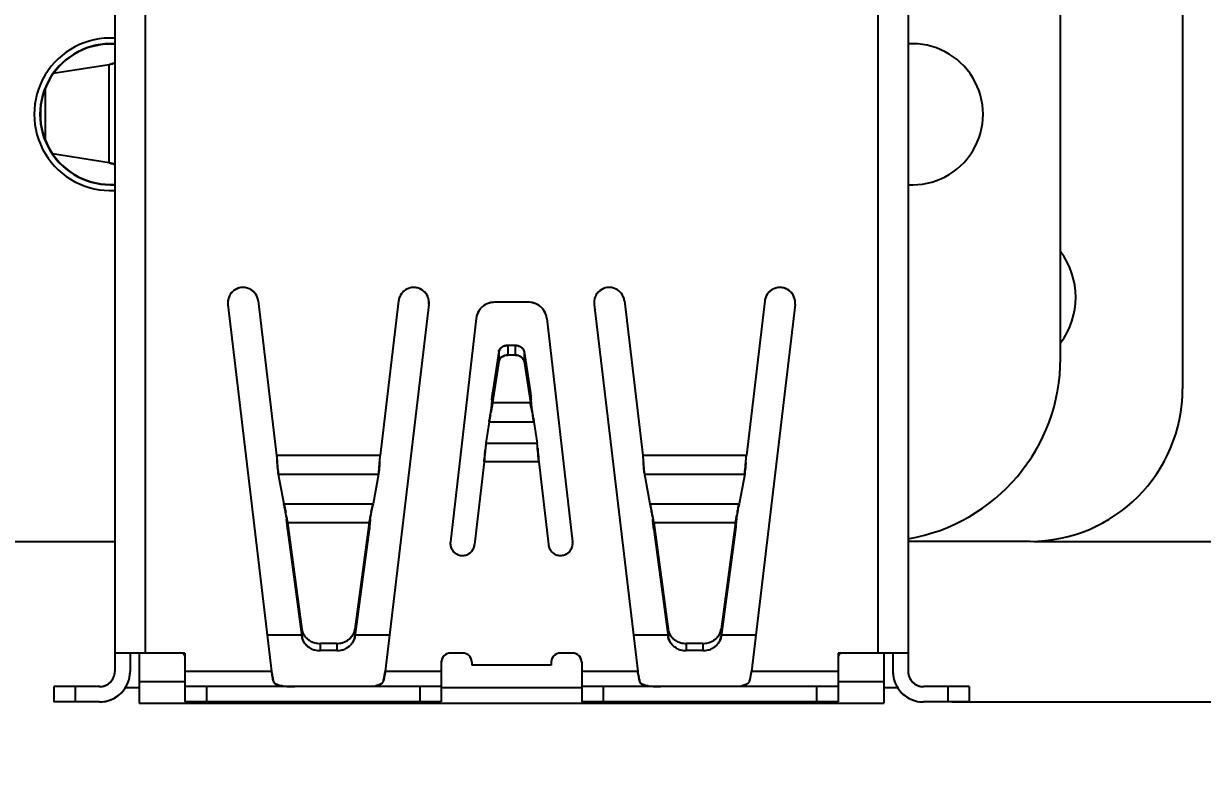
# Model space of a CAD drawing. Header units: millimetres. Extents: x 15 to 418, y 12 to 300.
# Drawn here: x 165.11 to 184.43, y 123.73 to 135.96 of the extents above; entities that cross this region are included whole.
import ezdxf

# ---------------------------------------------------------------- set-up
doc = ezdxf.new("R2010")
doc.units = ezdxf.units.MM
doc.header["$LTSCALE"] = 23.1
doc.layers.get('0').update_dxf_attribs({"linetype": 'CONTINUOUS'})
doc.styles.get("Standard").update_dxf_attribs({"font": 'txt', "width": 0.8})
doc.dimstyles.new('DIMSTYLE_2', dxfattribs={"dimtxt": 4, "dimasz": 4, "dimexe": 0.5, "dimexo": 0.0625, "dimgap": 1, "dimtad": 0, "dimtih": 1, "dimtoh": 1, "dimdsep": 46, "dimtxsty": 'Standard', "dimblk": '_FILLED', "dimblk1": '_FILLED', "dimblk2": '_FILLED', "dimcen": 0.09, "dimadec": 0, "dimazin": 0, "dimtol": 1, "dimtp": 0.5, "dimtm": 0.5, "dimtfac": 1, "dimtofl": 0, "dimtmove": 0, "dimatfit": 3, "dimldrblk": '_FILLED', "dimfxl": 0, "dimtolj": 1, "dimarcsym": 0})
doc.dimstyles.new('DIMSTYLE_3', dxfattribs={"dimtxt": 4, "dimasz": 4, "dimexe": 0.5, "dimexo": 0.0625, "dimgap": 1, "dimtad": 0, "dimtih": 1, "dimtoh": 1, "dimdsep": 46, "dimtxsty": 'Standard', "dimblk": '_FILLED', "dimblk1": '_FILLED', "dimblk2": '_FILLED', "dimcen": 0.09, "dimadec": 0, "dimazin": 0, "dimtp": 0.01, "dimtm": 0.01, "dimtfac": 1, "dimtofl": 0, "dimtmove": 0, "dimatfit": 3, "dimldrblk": '_FILLED', "dimfxl": 0, "dimtolj": 1, "dimarcsym": 0})

# ---------------------------------------------------------------- blocks, each defined once
blk = doc.blocks.new('_FILLED')
at = {"color": 0, "linetype": 'ByBlock'}
blk.add_solid([(0, 0), (-1, 0.25), (-1, -0.25)], dxfattribs=at)
blk = doc.blocks.new('*D3')
at = {"color": 2, "linetype": 'Continuous', "transparency": 16777216}
for p, q in [((179.163, 212.47), (197.126, 212.47)), ((196.626, 212.47), (196.626, 169.97)), ((196.626, 127.47), (196.626, 169.97)), ((181.664, 127.47), (197.126, 127.47))]:
    blk.add_line(p, q, dxfattribs=at)
at = {"color": 2, "linetype": 'Continuous', "transparency": 16777216, "xscale": 4, "yscale": 4, "zscale": 4}
for p, rotation in [((196.626, 212.47), 90), ((196.626, 127.47), 270)]:
    blk.add_blockref('_FILLED', p, dxfattribs=dict(at, rotation=rotation))
blk = doc.blocks.new('*D7')
at = {"color": 2, "linetype": 'Continuous', "transparency": 16777216}
for p, q in [((196.626, 127.47), (196.626, 129.47)), ((196.626, 129.47), (196.626, 126.154)), ((181.664, 127.47), (197.126, 127.47)), ((196.626, 104.646), (196.626, 126.154)), ((180.318, 124.839), (197.126, 124.839)), ((196.626, 124.839), (196.626, 104.646))]:
    blk.add_line(p, q, dxfattribs=at)
at = {"color": 2, "linetype": 'Continuous', "transparency": 16777216, "xscale": 4, "yscale": 4, "zscale": 4}
for p, rotation in [((196.626, 127.47), 270), ((196.626, 124.839), 90)]:
    blk.add_blockref('_FILLED', p, dxfattribs=dict(at, rotation=rotation))

msp = doc.modelspace()

# ---------------------------------------------------------------- linework, layer by layer
at = {"color": 7, "linetype": 'Continuous'}
for p, q in [((184.101, 212.47), (184.101, 129.97)), ((182.101, 130.47), (182.101, 209.47)), ((166.605, 142.229), (166.605, 125.339)), ((179.605, 142.229), (179.605, 125.339)), ((167.105, 142.029), (167.105, 125.639)), ((179.105, 142.029), (179.105, 125.639)), ((166.51, 135.282), (165.594, 135.137)), ((166.51, 133.675), (166.51, 135.282)), ((165.471, 134.044), (165.471, 134.898)), ((166.51, 133.675), (165.583, 133.822)), ((168.459, 131.352), (169.173, 125.339)), ((168.955, 131.411), (169.256, 128.879)), ((171.255, 131.411), (170.954, 128.879)), ((171.752, 131.352), (171.037, 125.339)), ((173.386, 131.389), (172.824, 131.389)), ((174.459, 131.352), (175.173, 125.339)), ((174.955, 131.411), (175.256, 128.879)), ((177.255, 131.411), (176.954, 128.879)), ((177.752, 131.352), (177.037, 125.339)), ((172.526, 131.123), (172.103, 127.461)), ((173.684, 131.123), (174.107, 127.461)), ((172.898, 130.58), (172.796, 129.904)), ((172.898, 130.58), (172.898, 130.419)), ((173.164, 130.682), (173.047, 130.682)), ((173.047, 130.682), (173.047, 130.521)), ((173.164, 130.682), (173.164, 130.521)), ((173.313, 130.58), (173.414, 129.904)), ((173.313, 130.58), (173.313, 130.419)), ((172.898, 130.419), (172.796, 129.744)), ((173.164, 130.521), (173.047, 130.521)), ((173.313, 130.419), (173.414, 129.744)), ((172.795, 129.897), (172.796, 129.904)), ((172.796, 129.904), (172.795, 129.897)), ((172.796, 129.904), (172.796, 129.744)), ((173.414, 129.904), (173.414, 129.744)), ((173.415, 129.9), (173.414, 129.904)), ((173.414, 129.904), (173.415, 129.9)), ((172.796, 129.744), (173.414, 129.744)), ((173.444, 129.583), (173.439, 129.643)), ((173.439, 129.643), (173.444, 129.583)), ((172.737, 129.429), (172.686, 129.082)), ((172.743, 129.459), (172.737, 129.429)), ((172.737, 129.429), (173.473, 129.429)), ((172.766, 129.583), (172.766, 129.587)), ((173.444, 129.587), (173.444, 129.583)), ((173.473, 129.429), (173.524, 129.082)), ((172.686, 129.082), (173.524, 129.082)), ((170.954, 128.879), (169.256, 128.879)), ((173.533, 128.989), (173.532, 129)), ((173.532, 129), (173.534, 128.988)), ((176.954, 128.879), (175.256, 128.879)), ((172.657, 128.774), (172.501, 127.416)), ((173.553, 128.774), (172.657, 128.774)), ((173.553, 128.774), (173.709, 127.416)), ((169.284, 128.572), (170.926, 128.572)), ((169.284, 128.572), (169.374, 128.087)), ((170.926, 128.572), (170.836, 128.087)), ((175.284, 128.572), (176.926, 128.572)), ((175.284, 128.572), (175.374, 128.087)), ((176.926, 128.572), (176.836, 128.087)), ((169.374, 128.087), (170.836, 128.087)), ((170.831, 128.066), (170.836, 128.087)), ((170.836, 128.087), (170.831, 128.067)), ((175.374, 128.087), (176.836, 128.087)), ((176.831, 128.066), (176.836, 128.087)), ((176.836, 128.087), (176.831, 128.067)), ((169.413, 127.895), (169.425, 127.83)), ((169.42, 127.858), (169.413, 127.895)), ((170.797, 127.895), (170.79, 127.858)), ((170.806, 127.943), (170.807, 127.951)), ((170.807, 127.951), (170.806, 127.943)), ((175.413, 127.895), (175.425, 127.83)), ((175.42, 127.858), (175.413, 127.895)), ((176.797, 127.895), (176.79, 127.858)), ((176.806, 127.943), (176.807, 127.951)), ((176.807, 127.951), (176.806, 127.943)), ((169.419, 127.84), (169.42, 127.833)), ((169.419, 127.84), (169.42, 127.833)), ((169.425, 127.777), (169.424, 127.792)), ((169.425, 127.777), (169.424, 127.792)), ((169.435, 127.778), (170.775, 127.778)), ((169.435, 127.778), (169.67, 126.031)), ((169.435, 127.778), (169.435, 127.672)), ((170.775, 127.778), (170.54, 126.031)), ((170.775, 127.778), (170.775, 127.672)), ((170.79, 127.858), (170.78, 127.803)), ((170.786, 127.792), (170.785, 127.777)), ((170.786, 127.792), (170.785, 127.777)), ((170.79, 127.832), (170.791, 127.84)), ((170.79, 127.832), (170.791, 127.84)), ((175.419, 127.84), (175.42, 127.833)), ((175.419, 127.84), (175.42, 127.833)), ((175.425, 127.777), (175.424, 127.792)), ((175.425, 127.777), (175.424, 127.792)), ((175.435, 127.778), (176.775, 127.778)), ((175.435, 127.778), (175.67, 126.031)), ((175.435, 127.778), (175.435, 127.672)), ((176.775, 127.778), (176.54, 126.031)), ((176.775, 127.778), (176.775, 127.672)), ((176.79, 127.858), (176.78, 127.803)), ((176.786, 127.792), (176.785, 127.777)), ((176.786, 127.792), (176.785, 127.777)), ((176.79, 127.832), (176.791, 127.84)), ((176.79, 127.832), (176.791, 127.84)), ((169.435, 127.672), (169.44, 127.62)), ((169.44, 127.62), (169.67, 125.913)), ((170.77, 127.62), (170.54, 125.913)), ((170.775, 127.672), (170.77, 127.62)), ((175.435, 127.672), (175.44, 127.62)), ((175.44, 127.62), (175.67, 125.913)), ((176.77, 127.62), (176.54, 125.913)), ((176.775, 127.672), (176.77, 127.62)), ((163.251, 127.47), (166.605, 127.47)), ((181.601, 127.47), (179.605, 127.47)), ((169.67, 126.031), (169.67, 125.913)), ((170.54, 126.031), (170.54, 125.913)), ((175.67, 126.031), (175.67, 125.913)), ((176.54, 126.031), (176.54, 125.913)), ((169.67, 125.935), (169.102, 125.935)), ((170.242, 125.797), (169.968, 125.797)), ((169.968, 125.797), (169.968, 125.68)), ((170.242, 125.797), (170.242, 125.68)), ((171.108, 125.935), (170.54, 125.935)), ((175.67, 125.935), (175.102, 125.935)), ((176.242, 125.797), (175.968, 125.797)), ((175.968, 125.797), (175.968, 125.68)), ((176.242, 125.797), (176.242, 125.68)), ((177.108, 125.935), (176.54, 125.935)), ((167.755, 125.639), (166.605, 125.639)), ((166.855, 125.639), (166.855, 125.339)), ((167.005, 125.639), (167.005, 124.819)), ((167.726, 125.639), (167.755, 125.588)), ((167.755, 125.639), (167.755, 124.839)), ((170.242, 125.68), (169.968, 125.68)), ((172.305, 125.639), (172.105, 125.639)), ((174.105, 125.639), (173.905, 125.639)), ((176.242, 125.68), (175.968, 125.68)), ((179.605, 125.639), (178.455, 125.639)), ((178.455, 125.639), (178.455, 124.839)), ((178.484, 125.639), (178.455, 125.588)), ((179.205, 125.639), (179.205, 124.819)), ((179.355, 125.639), (179.355, 125.339)), ((171.955, 125.489), (171.955, 124.839)), ((172.455, 125.489), (172.455, 125.439)), ((173.755, 125.439), (172.455, 125.439)), ((173.755, 125.489), (173.755, 125.439)), ((174.255, 125.489), (174.255, 124.839)), ((169.173, 125.339), (167.755, 125.339)), ((171.955, 125.339), (171.037, 125.339)), ((175.173, 125.339), (174.255, 125.339)), ((178.455, 125.339), (177.037, 125.339)), ((166.355, 125.089), (165.605, 125.089)), ((165.605, 125.089), (165.605, 124.839)), ((165.955, 125.089), (165.955, 124.839)), ((167.005, 125.069), (166.776, 125.069)), ((167.755, 125.169), (167.005, 125.169)), ((171.955, 125.089), (167.755, 125.089)), ((168.105, 125.089), (168.105, 124.839)), ((171.605, 125.089), (171.605, 124.839)), ((174.255, 125.069), (171.955, 125.069)), ((178.455, 125.089), (174.255, 125.089)), ((174.605, 125.089), (174.605, 124.839)), ((178.105, 125.089), (178.105, 124.839)), ((179.205, 125.169), (178.455, 125.169)), ((179.434, 125.069), (179.205, 125.069)), ((180.605, 125.089), (179.855, 125.089)), ((180.255, 125.089), (180.255, 124.839)), ((180.605, 125.089), (180.605, 124.839)), ((166.355, 124.839), (165.605, 124.839)), ((167.005, 124.819), (179.205, 124.819)), ((171.955, 124.839), (167.755, 124.839)), ((178.455, 124.839), (174.255, 124.839)), ((180.605, 124.839), (179.855, 124.839))]:
    msp.add_line(p, q, dxfattribs=at)
for centre, radius, start, end in [((166.535, 134.47), 1.25, 86.7853, 273.2147), ((166.535, 134.47), 1.156, 86.39, 273.6283), ((166.535, 134.47), 1.15, 86.5032, 273.4968), ((179.675, 134.47), 1.156, 266.3899, 93.6152), ((166.286, 136.28), 1.023, 282.6221, 283.2219), ((166.294, 136.246), 0.989, 282.6155, 283.2359), ((166.561, 135.362), 0.0628, 299.9696, 301.2797), ((166.279, 132.645), 1.056, 76.9956, 77.3726), ((166.287, 132.681), 1.019, 76.9888, 77.3793), ((181.101, 131.47), 1.25, 323.2039, 36.7961), ((168.707, 131.381), 0.25, 6.7749, 186.7791), ((168.707, 131.381), 0.251, 138.3845, 148.1362), ((168.708, 131.38), 0.251, 130.1753, 138.3911), ((168.706, 131.382), 0.248, 128.6202, 130.1628), ((168.707, 131.381), 0.25, 116.9552, 128.5958), ((168.706, 131.382), 0.249, 109.0237, 116.9537), ((168.707, 131.379), 0.253, 90.1003, 108.9386), ((168.707, 131.38), 0.252, 73.6111, 89.9491), ((168.707, 131.382), 0.249, 66.7406, 73.5654), ((168.707, 131.381), 0.25, 64.2148, 66.7428), ((168.706, 131.381), 0.251, 48.3859, 56.7561), ((168.706, 131.38), 0.251, 42.3722, 48.3895), ((168.707, 131.382), 0.249, 40.0088, 42.368), ((171.503, 131.381), 0.25, 353.2209, 173.2251), ((171.504, 131.381), 0.251, 123.2443, 139.9791), ((171.503, 131.381), 0.25, 113.2575, 116.2838), ((171.503, 131.382), 0.249, 106.4305, 113.2599), ((171.504, 131.379), 0.252, 90.0611, 106.3789), ((171.503, 131.379), 0.252, 71.045, 89.9168), ((171.504, 131.382), 0.249, 63.047, 70.9693), ((171.503, 131.381), 0.251, 54.5848, 63.0481), ((171.504, 131.382), 0.249, 51.383, 54.5777), ((171.503, 131.381), 0.251, 31.8643, 51.3592), ((174.707, 131.381), 0.25, 6.7749, 186.7791), ((174.707, 131.381), 0.251, 138.3845, 148.1362), ((174.708, 131.38), 0.251, 130.1753, 138.3911), ((174.706, 131.382), 0.248, 128.6202, 130.1628), ((174.707, 131.381), 0.25, 116.9552, 128.5958), ((174.706, 131.382), 0.249, 109.0237, 116.9537), ((174.707, 131.379), 0.253, 90.1003, 108.9386), ((174.707, 131.38), 0.252, 73.6111, 89.9491), ((174.707, 131.382), 0.249, 66.7406, 73.5654), ((174.707, 131.381), 0.25, 64.2148, 66.7428), ((174.706, 131.381), 0.251, 48.3859, 56.7561), ((174.706, 131.38), 0.251, 42.3722, 48.3895), ((174.707, 131.382), 0.249, 40.0088, 42.368), ((177.503, 131.381), 0.25, 353.2209, 173.2251), ((177.504, 131.381), 0.251, 123.2443, 139.9791), ((177.503, 131.381), 0.25, 113.2575, 116.2838), ((177.503, 131.382), 0.249, 106.4305, 113.2599), ((177.504, 131.379), 0.252, 90.0611, 106.3789), ((177.503, 131.379), 0.252, 71.045, 89.9168), ((177.504, 131.382), 0.249, 63.047, 70.9693), ((177.503, 131.381), 0.251, 54.5848, 63.0481), ((177.504, 131.382), 0.249, 51.383, 54.5777), ((177.503, 131.381), 0.251, 31.8643, 51.3592), ((168.709, 131.381), 0.252, 167.822, 186.6938), ((168.706, 131.381), 0.249, 159.8239, 167.7463), ((168.707, 131.381), 0.251, 156.1382, 159.8275), ((168.708, 131.382), 0.249, 39.1602, 40.0075), ((168.707, 131.381), 0.25, 30.0374, 39.1492), ((168.707, 131.381), 0.249, 23.2075, 30.0369), ((168.705, 131.381), 0.252, 6.8381, 23.1559), ((171.505, 131.381), 0.252, 156.8341, 173.1721), ((171.503, 131.381), 0.249, 149.9636, 156.7884), ((171.504, 131.381), 0.25, 143.3202, 149.9644), ((171.503, 131.382), 0.249, 139.9947, 143.3174), ((171.504, 131.381), 0.25, 24.5499, 31.8329), ((171.503, 131.381), 0.25, 20.173, 24.5518), ((171.504, 131.381), 0.249, 12.2467, 20.1767), ((171.501, 131.381), 0.253, 353.3233, 12.1616), ((172.824, 131.089), 0.3, 89.9951, 173.4252), ((172.823, 131.089), 0.299, 118.8726, 123.306), ((172.824, 131.088), 0.3, 113.3125, 118.8722), ((172.823, 131.089), 0.299, 106.4684, 113.3139), ((172.824, 131.086), 0.302, 90.0616, 106.4164), ((173.386, 131.087), 0.302, 73.5735, 89.9487), ((173.386, 131.089), 0.3, 6.5748, 90.0049), ((173.387, 131.089), 0.299, 66.6865, 73.5273), ((173.386, 131.088), 0.301, 62.1574, 66.6882), ((173.387, 131.089), 0.299, 56.6962, 62.1582), ((174.709, 131.381), 0.252, 167.822, 186.6938), ((174.706, 131.381), 0.249, 159.8239, 167.7463), ((174.707, 131.381), 0.251, 156.1382, 159.8275), ((174.708, 131.382), 0.249, 39.1602, 40.0075), ((174.707, 131.381), 0.25, 30.0374, 39.1492), ((174.707, 131.381), 0.249, 23.2075, 30.0369), ((174.705, 131.381), 0.252, 6.8381, 23.1559), ((177.505, 131.381), 0.252, 156.8341, 173.1721), ((177.503, 131.381), 0.249, 149.9636, 156.7884), ((177.504, 131.381), 0.25, 143.3202, 149.9644), ((177.503, 131.382), 0.249, 139.9947, 143.3174), ((177.504, 131.381), 0.25, 24.5499, 31.8329), ((177.503, 131.381), 0.25, 20.173, 24.5518), ((177.504, 131.381), 0.249, 12.2467, 20.1767), ((177.501, 131.381), 0.253, 353.3233, 12.1616), ((172.826, 131.088), 0.302, 156.9938, 173.369), ((172.823, 131.089), 0.299, 150.1068, 156.9476), ((172.824, 131.088), 0.301, 145.5777, 150.1085), ((172.823, 131.089), 0.299, 140.1165, 145.5785), ((172.824, 131.088), 0.301, 123.3229, 140.0978), ((173.386, 131.088), 0.301, 39.9026, 56.6775), ((173.387, 131.089), 0.299, 35.4523, 39.8857), ((173.386, 131.088), 0.3, 29.8922, 35.4518), ((173.387, 131.089), 0.299, 23.0481, 29.8936), ((173.384, 131.088), 0.302, 6.6413, 22.9961), ((173.027, 130.535), 0.142, 124.3447, 126.3524), ((173.181, 130.532), 0.146, 55.7062, 57.676), ((173.029, 130.371), 0.146, 122.324, 124.2938), ((173.183, 130.375), 0.142, 53.6476, 55.6553), ((179.101, 130.47), 3, 279.6754, 360), ((181.601, 129.97), 2.5, 270, 360), ((200.228, 127.251), 27.561, 174.8047, 175.0273), ((195.605, 127.664), 22.92, 174.7867, 175.054), ((185.993, 128.538), 13.268, 174.5847, 174.7721), ((184.898, 128.64), 12.168, 174.5788, 174.7824), ((174, 129.472), 1.234, 167.294, 168.0013), ((173.98, 129.477), 1.214, 167.2916, 168.0111), ((172.113, 129.451), 1.334, 11.7407, 12.675), ((172.179, 129.465), 1.266, 11.722, 12.7057), ((160.56, 128.57), 12.923, 5.2235, 5.416), ((160.956, 128.606), 12.526, 5.2224, 5.4201), ((146.114, 127.265), 27.429, 4.9747, 5.191), ((150.993, 127.697), 22.53, 4.9554, 5.219), ((171.256, 129.753), 1.516, 347.6483, 348.8189), ((153.957, 132.835), 19.087, 350.068, 350.1908), ((154.612, 132.718), 18.422, 350.0751, 350.2024), ((190.915, 132.603), 17.73, 189.8059, 189.9477), ((190.327, 132.497), 17.132, 189.7942, 189.941), ((174.835, 129.728), 1.395, 191.7199, 192.3639), ((174.813, 129.723), 1.372, 191.7113, 192.3663), ((181.135, 128.179), 8.497, 174.1872, 174.5382), ((180.622, 128.23), 7.981, 174.1792, 174.5503), ((178.424, 128.454), 5.773, 173.7542, 174.175), ((178.048, 128.494), 5.394, 173.7426, 174.1931), ((166.626, 128.333), 6.939, 5.5184, 6.1987), ((167.373, 128.409), 6.188, 5.4807, 6.2432), ((207.543, 131.996), 38.414, 184.6551, 184.8261), ((197.235, 131.14), 28.071, 184.6213, 184.8603), ((143.927, 131.062), 27.115, 355.1326, 355.3801), ((130.08, 132.209), 41.009, 355.1811, 355.342), ((213.543, 131.996), 38.414, 184.6551, 184.8261), ((203.235, 131.14), 28.071, 184.6213, 184.8603), ((149.927, 131.062), 27.115, 355.1326, 355.3801), ((136.08, 132.209), 41.009, 355.1811, 355.342), ((171.151, 128.809), 1.882, 186.8989, 187.2451), ((171.134, 128.807), 1.864, 186.888, 187.2377), ((169.143, 128.799), 1.797, 352.7509, 352.9364), ((169.162, 128.796), 1.778, 352.7581, 352.9457), ((177.151, 128.809), 1.882, 186.8989, 187.2451), ((177.134, 128.807), 1.864, 186.888, 187.2377), ((175.143, 128.799), 1.797, 352.7509, 352.9364), ((175.162, 128.796), 1.778, 352.7581, 352.9457), ((168.783, 127.923), 0.614, 14.4315, 15.471), ((168.793, 127.926), 0.603, 14.4137, 15.4723), ((174.783, 127.923), 0.614, 14.4315, 15.471), ((174.793, 127.926), 0.603, 14.4137, 15.4723), ((154.723, 125.285), 14.92, 10.078, 10.2646), ((155.41, 125.406), 14.222, 10.0799, 10.2749), ((185.626, 125.26), 15.061, 169.7373, 169.922), ((184.809, 125.405), 14.232, 169.7253, 169.9201), ((160.723, 125.285), 14.92, 10.078, 10.2646), ((161.41, 125.406), 14.222, 10.0799, 10.2749), ((191.626, 125.26), 15.061, 169.7373, 169.922), ((190.809, 125.405), 14.232, 169.7253, 169.9201), ((176.067, 129.056), 6.755, 190.2075, 190.4572), ((158.089, 126.653), 11.392, 5.7385, 5.9434), ((159.125, 126.79), 10.347, 5.4733, 5.7818), ((150.185, 125.941), 19.328, 5.1399, 5.452), ((163.106, 127.15), 6.35, 4.7185, 5.6687), ((168.282, 128.281), 2.543, 348.601, 349.1732), ((168.319, 128.273), 2.506, 348.5976, 349.1787), ((177.107, 127.15), 6.353, 174.3315, 175.2813), ((189.798, 125.962), 19.099, 174.5469, 174.8627), ((181.094, 126.789), 10.356, 174.2192, 174.5258), ((182.087, 126.656), 11.358, 174.0578, 174.2631), ((182.067, 129.056), 6.755, 190.2075, 190.4572), ((164.089, 126.653), 11.392, 5.7385, 5.9434), ((165.125, 126.79), 10.347, 5.4733, 5.7818), ((156.185, 125.941), 19.328, 5.1399, 5.452), ((169.106, 127.15), 6.35, 4.7185, 5.6687), ((174.282, 128.281), 2.543, 348.601, 349.1732), ((174.319, 128.273), 2.506, 348.5976, 349.1787), ((183.107, 127.15), 6.353, 174.3315, 175.2813), ((195.798, 125.962), 19.099, 174.5469, 174.8627), ((187.094, 126.789), 10.356, 174.2192, 174.5258), ((188.087, 126.656), 11.358, 174.0578, 174.2631), ((172.304, 127.439), 0.202, 173.5199, 192.3219), ((172.302, 127.438), 0.2, 173.4109, 353.4365), ((172.301, 127.438), 0.199, 192.4065, 200.3205), ((172.302, 127.439), 0.2, 200.3179, 206.5493), ((172.302, 127.438), 0.199, 206.5494, 211.9561), ((172.303, 127.439), 0.201, 211.9831, 231.4377), ((172.303, 127.438), 0.199, 311.7118, 314.0128), ((172.301, 127.439), 0.201, 314.028, 324.9161), ((172.303, 127.438), 0.199, 324.9178, 332.9017), ((173.908, 127.438), 0.2, 186.5635, 6.5899), ((173.907, 127.438), 0.199, 207.0917, 215.0823), ((173.909, 127.439), 0.201, 215.0877, 228.2593), ((173.907, 127.439), 0.201, 308.5628, 328.0174), ((173.908, 127.438), 0.2, 328.0471, 334.5522), ((173.908, 127.439), 0.2, 334.5507, 339.6831), ((173.909, 127.438), 0.199, 339.6801, 347.5865), ((173.906, 127.439), 0.202, 347.6618, 6.497), ((172.302, 127.438), 0.2, 231.4675, 237.9947), ((172.302, 127.439), 0.2, 237.9931, 243.1034), ((172.302, 127.438), 0.199, 243.1004, 251.0068), ((172.302, 127.44), 0.202, 251.0821, 269.9173), ((172.302, 127.438), 0.199, 290.512, 298.5027), ((172.301, 127.439), 0.201, 298.508, 311.6796), ((173.907, 127.438), 0.199, 228.2915, 230.5925), ((173.909, 127.439), 0.201, 230.6077, 241.4958), ((173.908, 127.438), 0.199, 241.4975, 249.4814), ((173.908, 127.441), 0.202, 270.0996, 288.9016), ((173.908, 127.438), 0.199, 288.9862, 296.9002), ((173.908, 127.439), 0.2, 296.8976, 303.1575), ((173.908, 127.438), 0.199, 303.1576, 308.5359), ((169.934, 126.078), 0.271, 217.985, 223.5985), ((169.935, 125.961), 0.271, 218.9955, 223.6158), ((169.959, 126.108), 0.31, 239.9092, 244.1424), ((169.964, 126.121), 0.323, 244.1807, 255.3162), ((169.968, 126.136), 0.339, 255.3551, 269.9869), ((169.968, 126.135), 0.338, 255.3482, 269.9997), ((170.242, 126.135), 0.338, 270.0003, 284.6395), ((170.246, 126.121), 0.324, 284.6733, 294.9147), ((170.251, 126.109), 0.311, 294.9428, 300.0661), ((170.275, 126.079), 0.271, 316.3842, 321.0045), ((170.276, 125.961), 0.271, 316.4015, 322.015), ((175.934, 126.078), 0.271, 217.985, 223.5985), ((175.935, 125.961), 0.271, 218.9955, 223.6158), ((175.959, 126.108), 0.31, 239.9092, 244.1424), ((175.964, 126.121), 0.323, 244.1807, 255.3162), ((175.968, 126.136), 0.339, 255.3551, 269.9869), ((175.968, 126.135), 0.338, 255.3482, 269.9997), ((176.242, 126.135), 0.338, 270.0003, 284.6395), ((176.246, 126.121), 0.324, 284.6733, 294.9147), ((176.251, 126.109), 0.311, 294.9428, 300.0661), ((176.275, 126.079), 0.271, 316.3842, 321.0045), ((176.276, 125.961), 0.271, 316.4015, 322.015), ((169.959, 125.992), 0.311, 239.9339, 245.0572), ((169.964, 126.004), 0.324, 245.0853, 255.3267), ((169.968, 126.018), 0.338, 255.3605, 269.9997), ((170.242, 126.018), 0.339, 270.0131, 284.6449), ((170.242, 126.018), 0.338, 270.0003, 284.6518), ((170.246, 126.003), 0.323, 284.6838, 295.8193), ((170.252, 125.991), 0.31, 295.8576, 300.0908), ((172.105, 125.489), 0.15, 89.9896, 180.0104), ((172.104, 125.489), 0.149, 149.3286, 157.9197), ((172.106, 125.488), 0.151, 137.564, 149.3263), ((172.105, 125.489), 0.149, 135.0019, 137.5451), ((172.106, 125.488), 0.151, 120.6787, 134.961), ((172.105, 125.489), 0.149, 112.0717, 120.6717), ((172.305, 125.489), 0.15, 359.9896, 90.0104), ((172.305, 125.489), 0.149, 59.3286, 67.9197), ((172.304, 125.488), 0.151, 47.5645, 59.3263), ((172.306, 125.489), 0.149, 45.0019, 47.5456), ((172.304, 125.488), 0.151, 30.6787, 44.961), ((172.306, 125.489), 0.149, 22.0717, 30.6717), ((173.905, 125.489), 0.15, 89.9896, 180.0104), ((173.904, 125.489), 0.149, 149.3286, 157.9197), ((173.906, 125.488), 0.151, 137.564, 149.3263), ((173.905, 125.489), 0.149, 135.0019, 137.5451), ((173.906, 125.488), 0.151, 120.6787, 134.961), ((173.905, 125.489), 0.149, 112.0717, 120.6717), ((174.105, 125.489), 0.15, 359.9896, 90.0104), ((174.105, 125.489), 0.149, 59.3286, 67.9197), ((174.104, 125.488), 0.151, 47.5645, 59.3263), ((174.106, 125.489), 0.149, 45.0019, 47.5456), ((174.104, 125.488), 0.151, 30.6787, 44.961), ((174.106, 125.489), 0.149, 22.0717, 30.6717), ((175.959, 125.992), 0.311, 239.9339, 245.0572), ((175.964, 126.004), 0.324, 245.0853, 255.3267), ((175.968, 126.018), 0.338, 255.3605, 269.9997), ((176.242, 126.018), 0.339, 270.0131, 284.6449), ((176.242, 126.018), 0.338, 270.0003, 284.6518), ((176.246, 126.003), 0.323, 284.6838, 295.8193), ((176.252, 125.991), 0.31, 295.8576, 300.0908), ((166.355, 125.338), 0.5, 269.9975, 0.0025), ((166.355, 125.338), 0.25, 269.993, 0.007), ((166.354, 125.34), 0.252, 306.0606, 323.9664), ((166.355, 125.338), 0.25, 324.0284, 330.031), ((166.355, 125.339), 0.25, 330.0342, 342.0891), ((166.353, 125.339), 0.252, 342.1679, 359.9339), ((166.355, 125.339), 0.5, 335.2985, 345.0518), ((166.352, 125.339), 0.503, 345.0972, 359.9607), ((170.103, 125.387), 0.923, 193.3461, 193.6651), ((170.095, 125.384), 0.914, 193.3357, 193.6578), ((170.084, 125.392), 0.946, 346.3381, 346.8016), ((170.092, 125.39), 0.938, 346.3455, 346.8131), ((176.103, 125.387), 0.923, 193.3461, 193.6651), ((176.095, 125.384), 0.914, 193.3357, 193.6578), ((176.084, 125.392), 0.946, 346.3381, 346.8016), ((176.092, 125.39), 0.938, 346.3455, 346.8131), ((179.857, 125.339), 0.502, 180.0325, 194.8997), ((179.855, 125.338), 0.5, 179.9975, 270.0025), ((179.855, 125.339), 0.5, 194.9393, 204.1561), ((179.857, 125.339), 0.252, 180.0793, 197.837), ((179.855, 125.338), 0.25, 179.993, 270.007), ((179.855, 125.339), 0.25, 197.9294, 211.0272), ((179.854, 125.338), 0.249, 211.0343, 216.0013), ((179.856, 125.34), 0.252, 216.0606, 233.9664), ((166.355, 125.341), 0.252, 270.0793, 287.837), ((166.355, 125.339), 0.25, 287.9294, 301.0272), ((166.355, 125.338), 0.249, 301.0343, 306.0013), ((166.357, 125.337), 0.498, 313.3657, 314.9939), ((166.353, 125.34), 0.502, 315.0294, 329.9792), ((166.355, 125.338), 0.5, 330.0124, 335.2977), ((169.265, 125.193), 0.0635, 202.2854, 206.0929), ((169.26, 125.189), 0.0574, 201.3486, 205.5405), ((169.382, 125.441), 0.342, 253.903, 256.3953), ((169.382, 125.441), 0.342, 253.8936, 256.3882), ((170.839, 125.314), 0.219, 315.1213, 318.623), ((170.87, 125.28), 0.174, 315.8062, 320.2069), ((175.265, 125.193), 0.0635, 202.2854, 206.0929), ((175.26, 125.189), 0.0574, 201.3486, 205.5405), ((175.382, 125.441), 0.342, 253.903, 256.3953), ((175.382, 125.441), 0.342, 253.8936, 256.3882), ((176.839, 125.314), 0.219, 315.1201, 318.623), ((176.87, 125.28), 0.174, 315.8048, 320.2069), ((179.857, 125.34), 0.502, 210.0008, 223.3477), ((179.853, 125.337), 0.498, 223.3684, 224.9939), ((179.856, 125.34), 0.502, 225.0294, 239.9792), ((179.855, 125.338), 0.25, 234.0284, 240.031), ((179.855, 125.339), 0.25, 240.0342, 252.0891), ((179.855, 125.34), 0.252, 252.1679, 269.9339), ((166.355, 125.341), 0.502, 270.0325, 284.8997), ((166.355, 125.339), 0.5, 284.9393, 294.1555), ((166.354, 125.34), 0.502, 300.0008, 313.345), ((179.855, 125.338), 0.5, 240.0124, 245.2969), ((179.855, 125.339), 0.5, 245.2977, 255.0518), ((179.855, 125.341), 0.503, 255.0972, 269.9607)]:
    msp.add_arc(centre, radius, start, end, dxfattribs=at)
for points, knots in [([(166.593, 135.308), (166.584, 135.303), (166.559, 135.294), (166.535, 135.287), (166.52, 135.284)], [0, 0, 0, 0, 0.406792, 1, 1, 1, 1]), ([(166.52, 135.284), (166.535, 135.287), (166.559, 135.294), (166.584, 135.303), (166.593, 135.308)], [0, 0, 0, 0, 0.593509, 1, 1, 1, 1]), ([(166.605, 135.32), (166.605, 135.319), (166.602, 135.314), (166.597, 135.31), (166.593, 135.308)], [0, 0, 0, 0, 0.190039, 1, 1, 1, 1]), ([(166.594, 135.308), (166.595, 135.309), (166.6, 135.312), (166.604, 135.316), (166.605, 135.32)], [0, 0, 0, 0, 0.319014, 1, 1, 1, 1]), ([(166.604, 133.638), (166.603, 133.642), (166.594, 133.649), (166.576, 133.658), (166.549, 133.666), (166.528, 133.671), (166.516, 133.674)], [0, 0, 0, 0, 0.12702, 0.334252, 0.627261, 1, 1, 1, 1]), ([(166.516, 133.674), (166.528, 133.671), (166.549, 133.666), (166.576, 133.658), (166.594, 133.649), (166.603, 133.642), (166.604, 133.638)], [0, 0, 0, 0, 0.371937, 0.664378, 0.872101, 1, 1, 1, 1]), ([(172.898, 130.58), (172.898, 130.583), (172.901, 130.597), (172.907, 130.61), (172.913, 130.619)], [0, 0, 0, 0, 0.244315, 1, 1, 1, 1]), ([(172.913, 130.619), (172.911, 130.616), (172.904, 130.604), (172.899, 130.59), (172.898, 130.58)], [0, 0, 0, 0, 0.257855, 1, 1, 1, 1]), ([(172.913, 130.619), (172.915, 130.622), (172.924, 130.634), (172.934, 130.643), (172.943, 130.65)], [0, 0, 0, 0, 0.24245, 1, 1, 1, 1]), ([(172.943, 130.65), (172.94, 130.647), (172.929, 130.639), (172.919, 130.628), (172.913, 130.619)], [0, 0, 0, 0, 0.25868, 1, 1, 1, 1]), ([(172.947, 130.653), (172.95, 130.655), (172.965, 130.664), (172.981, 130.671), (172.994, 130.674)], [0, 0, 0, 0, 0.242929, 1, 1, 1, 1]), ([(172.994, 130.674), (172.989, 130.673), (172.973, 130.668), (172.957, 130.66), (172.947, 130.653)], [0, 0, 0, 0, 0.257325, 1, 1, 1, 1]), ([(173.216, 130.674), (173.22, 130.673), (173.235, 130.668), (173.249, 130.662), (173.259, 130.655)], [0, 0, 0, 0, 0.256451, 1, 1, 1, 1]), ([(173.259, 130.655), (173.256, 130.657), (173.242, 130.665), (173.228, 130.671), (173.216, 130.674)], [0, 0, 0, 0, 0.243824, 1, 1, 1, 1]), ([(173.263, 130.653), (173.267, 130.65), (173.279, 130.641), (173.29, 130.629), (173.297, 130.619)], [0, 0, 0, 0, 0.259667, 1, 1, 1, 1]), ([(173.297, 130.619), (173.295, 130.623), (173.285, 130.635), (173.273, 130.646), (173.263, 130.653)], [0, 0, 0, 0, 0.241579, 1, 1, 1, 1]), ([(173.297, 130.619), (173.299, 130.616), (173.306, 130.604), (173.311, 130.59), (173.313, 130.58)], [0, 0, 0, 0, 0.257887, 1, 1, 1, 1]), ([(173.313, 130.58), (173.312, 130.583), (173.309, 130.597), (173.303, 130.611), (173.297, 130.619)], [0, 0, 0, 0, 0.244347, 1, 1, 1, 1]), ([(172.913, 130.459), (172.911, 130.456), (172.904, 130.443), (172.899, 130.43), (172.898, 130.419)], [0, 0, 0, 0, 0.257887, 1, 1, 1, 1]), ([(172.898, 130.419), (172.898, 130.423), (172.901, 130.437), (172.907, 130.45), (172.913, 130.459)], [0, 0, 0, 0, 0.244347, 1, 1, 1, 1]), ([(172.947, 130.492), (172.943, 130.49), (172.931, 130.48), (172.92, 130.468), (172.913, 130.459)], [0, 0, 0, 0, 0.259667, 1, 1, 1, 1]), ([(172.913, 130.459), (172.915, 130.462), (172.925, 130.475), (172.937, 130.485), (172.947, 130.492)], [0, 0, 0, 0, 0.241579, 1, 1, 1, 1]), ([(172.994, 130.514), (172.99, 130.512), (172.975, 130.508), (172.961, 130.501), (172.951, 130.495)], [0, 0, 0, 0, 0.256451, 1, 1, 1, 1]), ([(172.951, 130.495), (172.954, 130.497), (172.968, 130.504), (172.982, 130.51), (172.994, 130.514)], [0, 0, 0, 0, 0.243824, 1, 1, 1, 1]), ([(173.263, 130.492), (173.26, 130.494), (173.245, 130.503), (173.229, 130.51), (173.217, 130.514)], [0, 0, 0, 0, 0.242929, 1, 1, 1, 1]), ([(173.217, 130.514), (173.221, 130.512), (173.237, 130.507), (173.253, 130.499), (173.263, 130.492)], [0, 0, 0, 0, 0.257325, 1, 1, 1, 1]), ([(173.297, 130.459), (173.295, 130.462), (173.287, 130.473), (173.276, 130.483), (173.267, 130.489)], [0, 0, 0, 0, 0.24245, 1, 1, 1, 1]), ([(173.267, 130.489), (173.27, 130.487), (173.281, 130.478), (173.291, 130.467), (173.297, 130.459)], [0, 0, 0, 0, 0.25868, 1, 1, 1, 1]), ([(173.313, 130.419), (173.312, 130.423), (173.309, 130.437), (173.303, 130.45), (173.297, 130.459)], [0, 0, 0, 0, 0.244315, 1, 1, 1, 1]), ([(173.297, 130.459), (173.299, 130.456), (173.306, 130.443), (173.311, 130.43), (173.313, 130.419)], [0, 0, 0, 0, 0.257855, 1, 1, 1, 1]), ([(172.784, 129.79), (172.785, 129.799), (172.788, 129.835), (172.792, 129.871), (172.795, 129.897)], [0, 0, 0, 0, 0.264133, 1, 1, 1, 1]), ([(172.795, 129.897), (172.794, 129.889), (172.79, 129.853), (172.787, 129.817), (172.784, 129.79)], [0, 0, 0, 0, 0.234639, 1, 1, 1, 1]), ([(173.426, 129.79), (173.425, 129.799), (173.422, 129.836), (173.418, 129.873), (173.415, 129.9)], [0, 0, 0, 0, 0.264627, 1, 1, 1, 1]), ([(173.415, 129.9), (173.416, 129.891), (173.42, 129.854), (173.423, 129.818), (173.426, 129.789)], [0, 0, 0, 0, 0.234065, 1, 1, 1, 1]), ([(172.793, 129.729), (172.79, 129.718), (172.78, 129.669), (172.772, 129.62), (172.766, 129.583)], [0, 0, 0, 0, 0.229019, 1, 1, 1, 1]), ([(172.766, 129.587), (172.769, 129.6), (172.777, 129.647), (172.785, 129.694), (172.793, 129.729)], [0, 0, 0, 0, 0.265314, 1, 1, 1, 1]), ([(173.444, 129.583), (173.442, 129.595), (173.434, 129.642), (173.426, 129.688), (173.419, 129.722)], [0, 0, 0, 0, 0.263341, 1, 1, 1, 1]), ([(173.419, 129.722), (173.421, 129.712), (173.43, 129.667), (173.438, 129.622), (173.444, 129.587)], [0, 0, 0, 0, 0.231131, 1, 1, 1, 1]), ([(172.759, 129.543), (172.757, 129.535), (172.752, 129.508), (172.747, 129.48), (172.743, 129.459)], [0, 0, 0, 0, 0.260112, 1, 1, 1, 1]), ([(172.743, 129.459), (172.745, 129.466), (172.75, 129.494), (172.755, 129.521), (172.759, 129.543)], [0, 0, 0, 0, 0.237696, 1, 1, 1, 1]), ([(173.452, 129.54), (173.453, 129.531), (173.459, 129.499), (173.465, 129.468), (173.47, 129.444)], [0, 0, 0, 0, 0.263665, 1, 1, 1, 1]), ([(173.47, 129.444), (173.468, 129.452), (173.462, 129.483), (173.456, 129.515), (173.452, 129.54)], [0, 0, 0, 0, 0.233621, 1, 1, 1, 1]), ([(172.677, 128.988), (172.675, 128.971), (172.668, 128.9), (172.662, 128.829), (172.657, 128.774)], [0, 0, 0, 0, 0.239235, 1, 1, 1, 1]), ([(172.657, 128.774), (172.659, 128.793), (172.665, 128.864), (172.671, 128.935), (172.677, 128.988)], [0, 0, 0, 0, 0.257586, 1, 1, 1, 1]), ([(173.553, 128.774), (173.551, 128.793), (173.545, 128.864), (173.539, 128.936), (173.533, 128.989)], [0, 0, 0, 0, 0.257619, 1, 1, 1, 1]), ([(173.534, 128.988), (173.535, 128.971), (173.542, 128.9), (173.548, 128.828), (173.553, 128.774)], [0, 0, 0, 0, 0.239217, 1, 1, 1, 1]), ([(169.265, 128.764), (169.267, 128.747), (169.272, 128.687), (169.278, 128.627), (169.283, 128.583)], [0, 0, 0, 0, 0.278953, 1, 1, 1, 1]), ([(169.283, 128.583), (169.282, 128.596), (169.275, 128.656), (169.27, 128.715), (169.266, 128.762)], [0, 0, 0, 0, 0.216351, 1, 1, 1, 1]), ([(170.945, 128.764), (170.943, 128.746), (170.938, 128.684), (170.932, 128.622), (170.926, 128.578)], [0, 0, 0, 0, 0.281086, 1, 1, 1, 1]), ([(170.926, 128.578), (170.928, 128.591), (170.935, 128.652), (170.94, 128.714), (170.944, 128.762)], [0, 0, 0, 0, 0.214336, 1, 1, 1, 1]), ([(175.265, 128.764), (175.267, 128.747), (175.272, 128.687), (175.278, 128.627), (175.283, 128.583)], [0, 0, 0, 0, 0.278953, 1, 1, 1, 1]), ([(175.283, 128.583), (175.282, 128.596), (175.275, 128.656), (175.27, 128.715), (175.266, 128.762)], [0, 0, 0, 0, 0.216351, 1, 1, 1, 1]), ([(176.945, 128.764), (176.943, 128.746), (176.938, 128.684), (176.932, 128.622), (176.926, 128.578)], [0, 0, 0, 0, 0.281086, 1, 1, 1, 1]), ([(176.926, 128.578), (176.928, 128.591), (176.935, 128.652), (176.94, 128.714), (176.944, 128.762)], [0, 0, 0, 0, 0.214336, 1, 1, 1, 1]), ([(169.377, 128.076), (169.379, 128.067), (169.39, 128.023), (169.398, 127.978), (169.405, 127.943)], [0, 0, 0, 0, 0.217055, 1, 1, 1, 1]), ([(169.404, 127.943), (169.402, 127.956), (169.394, 128), (169.385, 128.045), (169.377, 128.076)], [0, 0, 0, 0, 0.277419, 1, 1, 1, 1]), ([(170.831, 128.067), (170.829, 128.058), (170.82, 128.02), (170.813, 127.981), (170.807, 127.951)], [0, 0, 0, 0, 0.222608, 1, 1, 1, 1]), ([(170.807, 127.951), (170.809, 127.962), (170.816, 128), (170.824, 128.039), (170.831, 128.066)], [0, 0, 0, 0, 0.272813, 1, 1, 1, 1]), ([(175.377, 128.076), (175.379, 128.067), (175.39, 128.023), (175.398, 127.978), (175.405, 127.943)], [0, 0, 0, 0, 0.217055, 1, 1, 1, 1]), ([(175.404, 127.943), (175.402, 127.956), (175.394, 128), (175.385, 128.045), (175.377, 128.076)], [0, 0, 0, 0, 0.277419, 1, 1, 1, 1]), ([(176.831, 128.067), (176.829, 128.058), (176.82, 128.02), (176.813, 127.981), (176.807, 127.951)], [0, 0, 0, 0, 0.222608, 1, 1, 1, 1]), ([(176.807, 127.951), (176.809, 127.962), (176.816, 128), (176.824, 128.039), (176.831, 128.066)], [0, 0, 0, 0, 0.272813, 1, 1, 1, 1]), ([(170.78, 127.803), (170.782, 127.81), (170.787, 127.841), (170.793, 127.872), (170.797, 127.895)], [0, 0, 0, 0, 0.242273, 1, 1, 1, 1]), ([(176.78, 127.803), (176.782, 127.81), (176.787, 127.841), (176.793, 127.872), (176.797, 127.895)], [0, 0, 0, 0, 0.242273, 1, 1, 1, 1]), ([(169.425, 127.83), (169.426, 127.825), (169.429, 127.808), (169.432, 127.791), (169.435, 127.778)], [0, 0, 0, 0, 0.258123, 1, 1, 1, 1]), ([(169.435, 127.778), (169.434, 127.782), (169.431, 127.799), (169.427, 127.816), (169.425, 127.83)], [0, 0, 0, 0, 0.241035, 1, 1, 1, 1]), ([(175.425, 127.83), (175.426, 127.825), (175.429, 127.808), (175.432, 127.791), (175.435, 127.778)], [0, 0, 0, 0, 0.258123, 1, 1, 1, 1]), ([(175.435, 127.778), (175.434, 127.782), (175.431, 127.799), (175.427, 127.816), (175.425, 127.83)], [0, 0, 0, 0, 0.241035, 1, 1, 1, 1]), ([(169.692, 125.957), (169.689, 125.963), (169.679, 125.987), (169.673, 126.012), (169.67, 126.031)], [0, 0, 0, 0, 0.252673, 1, 1, 1, 1]), ([(169.67, 126.031), (169.671, 126.024), (169.675, 125.999), (169.684, 125.974), (169.693, 125.956)], [0, 0, 0, 0, 0.248139, 1, 1, 1, 1]), ([(170.518, 125.957), (170.511, 125.944), (170.501, 125.927), (170.489, 125.912), (170.486, 125.908)], [0, 0, 0, 0, 0.747552, 1, 1, 1, 1]), ([(170.486, 125.908), (170.489, 125.912), (170.501, 125.927), (170.511, 125.943), (170.517, 125.956)], [0, 0, 0, 0, 0.252384, 1, 1, 1, 1]), ([(170.517, 125.956), (170.52, 125.962), (170.531, 125.986), (170.537, 126.011), (170.54, 126.031)], [0, 0, 0, 0, 0.252731, 1, 1, 1, 1]), ([(170.54, 126.031), (170.539, 126.024), (170.535, 125.999), (170.526, 125.975), (170.518, 125.957)], [0, 0, 0, 0, 0.24818, 1, 1, 1, 1]), ([(175.692, 125.957), (175.689, 125.963), (175.679, 125.987), (175.673, 126.012), (175.67, 126.031)], [0, 0, 0, 0, 0.252673, 1, 1, 1, 1]), ([(175.67, 126.031), (175.671, 126.024), (175.675, 125.999), (175.684, 125.974), (175.693, 125.956)], [0, 0, 0, 0, 0.248139, 1, 1, 1, 1]), ([(176.518, 125.957), (176.511, 125.944), (176.501, 125.927), (176.489, 125.912), (176.486, 125.908)], [0, 0, 0, 0, 0.747552, 1, 1, 1, 1]), ([(176.486, 125.908), (176.489, 125.912), (176.501, 125.927), (176.511, 125.943), (176.517, 125.956)], [0, 0, 0, 0, 0.252384, 1, 1, 1, 1]), ([(176.517, 125.956), (176.52, 125.962), (176.531, 125.986), (176.537, 126.011), (176.54, 126.031)], [0, 0, 0, 0, 0.252731, 1, 1, 1, 1]), ([(176.54, 126.031), (176.539, 126.024), (176.535, 125.999), (176.526, 125.975), (176.518, 125.957)], [0, 0, 0, 0, 0.24818, 1, 1, 1, 1]), ([(169.67, 125.913), (169.671, 125.907), (169.675, 125.882), (169.684, 125.857), (169.693, 125.839)], [0, 0, 0, 0, 0.248168, 1, 1, 1, 1]), ([(169.693, 125.839), (169.69, 125.845), (169.679, 125.869), (169.673, 125.894), (169.67, 125.913)], [0, 0, 0, 0, 0.252709, 1, 1, 1, 1]), ([(169.693, 125.839), (169.699, 125.826), (169.709, 125.81), (169.721, 125.794), (169.724, 125.79)], [0, 0, 0, 0, 0.747575, 1, 1, 1, 1]), ([(169.724, 125.79), (169.721, 125.794), (169.709, 125.81), (169.699, 125.826), (169.693, 125.839)], [0, 0, 0, 0, 0.252405, 1, 1, 1, 1]), ([(169.803, 125.84), (169.797, 125.844), (169.774, 125.859), (169.752, 125.877), (169.738, 125.891)], [0, 0, 0, 0, 0.253554, 1, 1, 1, 1]), ([(169.738, 125.891), (169.743, 125.887), (169.763, 125.867), (169.785, 125.851), (169.803, 125.84)], [0, 0, 0, 0, 0.246983, 1, 1, 1, 1]), ([(169.738, 125.774), (169.743, 125.769), (169.763, 125.75), (169.785, 125.733), (169.803, 125.723)], [0, 0, 0, 0, 0.246988, 1, 1, 1, 1]), ([(169.803, 125.723), (169.797, 125.726), (169.774, 125.741), (169.753, 125.759), (169.738, 125.774)], [0, 0, 0, 0, 0.253551, 1, 1, 1, 1]), ([(170.472, 125.891), (170.467, 125.886), (170.447, 125.867), (170.425, 125.851), (170.407, 125.84)], [0, 0, 0, 0, 0.246988, 1, 1, 1, 1]), ([(170.407, 125.84), (170.413, 125.844), (170.436, 125.859), (170.458, 125.876), (170.472, 125.891)], [0, 0, 0, 0, 0.253551, 1, 1, 1, 1]), ([(170.407, 125.723), (170.413, 125.727), (170.436, 125.741), (170.458, 125.759), (170.472, 125.774)], [0, 0, 0, 0, 0.253554, 1, 1, 1, 1]), ([(170.472, 125.774), (170.467, 125.769), (170.447, 125.75), (170.425, 125.733), (170.407, 125.723)], [0, 0, 0, 0, 0.246983, 1, 1, 1, 1]), ([(170.518, 125.84), (170.52, 125.845), (170.531, 125.869), (170.537, 125.894), (170.54, 125.913)], [0, 0, 0, 0, 0.2527, 1, 1, 1, 1]), ([(170.54, 125.913), (170.539, 125.907), (170.535, 125.882), (170.526, 125.857), (170.518, 125.84)], [0, 0, 0, 0, 0.248151, 1, 1, 1, 1]), ([(175.67, 125.913), (175.671, 125.907), (175.675, 125.882), (175.684, 125.857), (175.693, 125.839)], [0, 0, 0, 0, 0.248168, 1, 1, 1, 1]), ([(175.693, 125.839), (175.69, 125.845), (175.679, 125.869), (175.673, 125.894), (175.67, 125.913)], [0, 0, 0, 0, 0.252709, 1, 1, 1, 1]), ([(175.693, 125.839), (175.699, 125.826), (175.709, 125.81), (175.721, 125.794), (175.724, 125.79)], [0, 0, 0, 0, 0.747575, 1, 1, 1, 1]), ([(175.724, 125.79), (175.721, 125.794), (175.709, 125.81), (175.699, 125.826), (175.693, 125.839)], [0, 0, 0, 0, 0.252405, 1, 1, 1, 1]), ([(175.803, 125.84), (175.797, 125.844), (175.774, 125.859), (175.752, 125.877), (175.738, 125.891)], [0, 0, 0, 0, 0.253554, 1, 1, 1, 1]), ([(175.738, 125.891), (175.743, 125.887), (175.763, 125.867), (175.785, 125.851), (175.803, 125.84)], [0, 0, 0, 0, 0.246983, 1, 1, 1, 1]), ([(175.738, 125.774), (175.743, 125.769), (175.763, 125.75), (175.785, 125.733), (175.803, 125.723)], [0, 0, 0, 0, 0.246988, 1, 1, 1, 1]), ([(175.803, 125.723), (175.797, 125.726), (175.774, 125.741), (175.753, 125.759), (175.738, 125.774)], [0, 0, 0, 0, 0.253551, 1, 1, 1, 1]), ([(176.472, 125.891), (176.467, 125.886), (176.447, 125.867), (176.425, 125.851), (176.407, 125.84)], [0, 0, 0, 0, 0.246988, 1, 1, 1, 1]), ([(176.407, 125.84), (176.413, 125.844), (176.436, 125.859), (176.458, 125.876), (176.472, 125.891)], [0, 0, 0, 0, 0.253551, 1, 1, 1, 1]), ([(176.407, 125.723), (176.413, 125.727), (176.436, 125.741), (176.458, 125.759), (176.472, 125.774)], [0, 0, 0, 0, 0.253554, 1, 1, 1, 1]), ([(176.472, 125.774), (176.467, 125.769), (176.447, 125.75), (176.425, 125.733), (176.407, 125.723)], [0, 0, 0, 0, 0.246983, 1, 1, 1, 1]), ([(176.518, 125.84), (176.52, 125.845), (176.531, 125.869), (176.537, 125.894), (176.54, 125.913)], [0, 0, 0, 0, 0.2527, 1, 1, 1, 1]), ([(176.54, 125.913), (176.539, 125.907), (176.535, 125.882), (176.526, 125.857), (176.518, 125.84)], [0, 0, 0, 0, 0.248151, 1, 1, 1, 1]), ([(169.173, 125.339), (169.178, 125.309), (169.188, 125.254), (169.199, 125.199), (169.205, 125.174)], [0, 0, 0, 0, 0.53302, 1, 1, 1, 1]), ([(169.205, 125.174), (169.199, 125.199), (169.188, 125.254), (169.178, 125.309), (169.173, 125.339)], [0, 0, 0, 0, 0.46722, 1, 1, 1, 1]), ([(171.037, 125.339), (171.034, 125.324), (171.025, 125.27), (171.015, 125.215), (171.005, 125.176)], [0, 0, 0, 0, 0.269781, 1, 1, 1, 1]), ([(171.005, 125.176), (171.008, 125.188), (171.02, 125.242), (171.029, 125.296), (171.037, 125.339)], [0, 0, 0, 0, 0.222474, 1, 1, 1, 1]), ([(175.205, 125.174), (175.199, 125.199), (175.188, 125.254), (175.178, 125.309), (175.173, 125.339)], [0, 0, 0, 0, 0.46722, 1, 1, 1, 1]), ([(175.173, 125.339), (175.178, 125.309), (175.188, 125.254), (175.199, 125.199), (175.205, 125.174)], [0, 0, 0, 0, 0.53302, 1, 1, 1, 1]), ([(177.037, 125.339), (177.034, 125.324), (177.025, 125.27), (177.015, 125.215), (177.005, 125.176)], [0, 0, 0, 0, 0.269781, 1, 1, 1, 1]), ([(177.005, 125.176), (177.008, 125.188), (177.02, 125.242), (177.029, 125.296), (177.037, 125.339)], [0, 0, 0, 0, 0.222474, 1, 1, 1, 1]), ([(169.302, 125.108), (169.306, 125.107), (169.322, 125.104), (169.338, 125.101), (169.351, 125.099)], [0, 0, 0, 0, 0.246335, 1, 1, 1, 1]), ([(169.351, 125.099), (169.346, 125.1), (169.33, 125.102), (169.314, 125.105), (169.302, 125.108)], [0, 0, 0, 0, 0.253462, 1, 1, 1, 1]), ([(169.351, 125.099), (169.384, 125.095), (169.452, 125.09), (169.52, 125.089), (169.554, 125.089)], [0, 0, 0, 0, 0.492894, 1, 1, 1, 1]), ([(170.909, 125.108), (170.906, 125.107), (170.894, 125.103), (170.883, 125.101), (170.874, 125.099)], [0, 0, 0, 0, 0.245611, 1, 1, 1, 1]), ([(170.874, 125.099), (170.877, 125.099), (170.889, 125.102), (170.9, 125.105), (170.909, 125.108)], [0, 0, 0, 0, 0.25471, 1, 1, 1, 1]), ([(170.948, 125.124), (170.939, 125.119), (170.926, 125.113), (170.912, 125.109), (170.909, 125.108)], [0, 0, 0, 0, 0.746386, 1, 1, 1, 1]), ([(170.994, 125.159), (170.991, 125.155), (170.977, 125.142), (170.961, 125.131), (170.948, 125.124)], [0, 0, 0, 0, 0.253579, 1, 1, 1, 1]), ([(170.948, 125.124), (170.961, 125.131), (170.977, 125.142), (170.991, 125.155), (170.995, 125.159)], [0, 0, 0, 0, 0.747641, 1, 1, 1, 1]), ([(175.351, 125.099), (175.346, 125.1), (175.33, 125.102), (175.314, 125.105), (175.302, 125.108)], [0, 0, 0, 0, 0.253462, 1, 1, 1, 1]), ([(175.302, 125.108), (175.306, 125.107), (175.322, 125.104), (175.338, 125.101), (175.351, 125.099)], [0, 0, 0, 0, 0.246335, 1, 1, 1, 1]), ([(175.351, 125.099), (175.384, 125.095), (175.452, 125.09), (175.52, 125.089), (175.554, 125.089)], [0, 0, 0, 0, 0.492894, 1, 1, 1, 1]), ([(176.909, 125.108), (176.906, 125.107), (176.894, 125.103), (176.883, 125.101), (176.874, 125.099)], [0, 0, 0, 0, 0.245612, 1, 1, 1, 1]), ([(176.874, 125.099), (176.877, 125.099), (176.889, 125.102), (176.9, 125.105), (176.909, 125.108)], [0, 0, 0, 0, 0.254709, 1, 1, 1, 1]), ([(176.948, 125.124), (176.939, 125.119), (176.926, 125.113), (176.912, 125.109), (176.909, 125.108)], [0, 0, 0, 0, 0.746385, 1, 1, 1, 1]), ([(176.994, 125.159), (176.991, 125.155), (176.977, 125.142), (176.961, 125.131), (176.948, 125.124)], [0, 0, 0, 0, 0.253579, 1, 1, 1, 1]), ([(176.948, 125.124), (176.961, 125.131), (176.977, 125.142), (176.991, 125.155), (176.995, 125.159)], [0, 0, 0, 0, 0.747641, 1, 1, 1, 1])]:
    msp.add_open_spline(points, degree=3, knots=knots, dxfattribs=at)
for points in [[(172.994, 130.674), (173.011, 130.679), (173.029, 130.682), (173.047, 130.682)], [(173.047, 130.682), (173.029, 130.682), (173.011, 130.679), (172.994, 130.674)], [(173.164, 130.682), (173.181, 130.682), (173.199, 130.679), (173.216, 130.674)], [(173.216, 130.674), (173.199, 130.679), (173.181, 130.682), (173.164, 130.682)], [(173.047, 130.521), (173.029, 130.521), (173.011, 130.519), (172.994, 130.514)], [(172.994, 130.514), (173.011, 130.519), (173.029, 130.521), (173.047, 130.521)], [(173.217, 130.514), (173.199, 130.519), (173.181, 130.521), (173.164, 130.521)], [(173.164, 130.521), (173.181, 130.521), (173.199, 130.519), (173.217, 130.514)], [(172.48, 127.347), (172.491, 127.369), (172.498, 127.392), (172.501, 127.416)], [(173.709, 127.416), (173.712, 127.392), (173.719, 127.369), (173.73, 127.347)], [(172.302, 127.239), (172.326, 127.239), (172.35, 127.243), (172.372, 127.251)], [(173.838, 127.251), (173.86, 127.243), (173.884, 127.239), (173.908, 127.239)], [(169.721, 125.912), (169.71, 125.926), (169.7, 125.941), (169.692, 125.957)], [(169.693, 125.956), (169.701, 125.941), (169.71, 125.925), (169.721, 125.912)], [(175.721, 125.912), (175.71, 125.926), (175.7, 125.941), (175.692, 125.957)], [(175.693, 125.956), (175.701, 125.941), (175.71, 125.925), (175.721, 125.912)], [(170.489, 125.794), (170.5, 125.808), (170.51, 125.824), (170.518, 125.84)], [(170.518, 125.84), (170.51, 125.824), (170.5, 125.808), (170.489, 125.794)], [(176.489, 125.794), (176.5, 125.808), (176.51, 125.824), (176.518, 125.84)], [(176.518, 125.84), (176.51, 125.824), (176.5, 125.808), (176.489, 125.794)], [(172.105, 125.639), (172.086, 125.639), (172.066, 125.635), (172.049, 125.628)], [(172.361, 125.628), (172.344, 125.635), (172.324, 125.639), (172.305, 125.639)], [(173.905, 125.639), (173.886, 125.639), (173.866, 125.635), (173.849, 125.628)], [(174.161, 125.628), (174.144, 125.635), (174.124, 125.639), (174.105, 125.639)], [(171.966, 125.545), (171.959, 125.527), (171.955, 125.508), (171.955, 125.489)], [(172.455, 125.489), (172.455, 125.508), (172.451, 125.527), (172.444, 125.545)], [(173.766, 125.545), (173.759, 125.527), (173.755, 125.508), (173.755, 125.489)], [(174.255, 125.489), (174.255, 125.508), (174.251, 125.527), (174.244, 125.545)], [(169.208, 125.165), (169.212, 125.156), (169.218, 125.149), (169.225, 125.142)], [(169.225, 125.142), (169.218, 125.149), (169.212, 125.156), (169.208, 125.165)], [(169.225, 125.142), (169.23, 125.138), (169.236, 125.134), (169.242, 125.131)], [(169.242, 125.131), (169.236, 125.134), (169.23, 125.138), (169.225, 125.142)], [(169.242, 125.131), (169.247, 125.128), (169.253, 125.125), (169.258, 125.123)], [(169.258, 125.123), (169.253, 125.125), (169.247, 125.128), (169.242, 125.131)], [(169.258, 125.123), (169.268, 125.118), (169.277, 125.115), (169.287, 125.112)], [(169.287, 125.112), (169.277, 125.115), (169.268, 125.118), (169.258, 125.123)], [(170.909, 125.108), (170.922, 125.112), (170.936, 125.117), (170.948, 125.124)], [(175.225, 125.142), (175.218, 125.149), (175.212, 125.156), (175.208, 125.165)], [(175.208, 125.165), (175.212, 125.156), (175.218, 125.149), (175.225, 125.142)], [(175.242, 125.131), (175.236, 125.134), (175.23, 125.138), (175.225, 125.142)], [(175.225, 125.142), (175.23, 125.138), (175.236, 125.134), (175.242, 125.131)], [(175.258, 125.123), (175.253, 125.125), (175.247, 125.128), (175.242, 125.131)], [(175.242, 125.131), (175.247, 125.128), (175.253, 125.125), (175.258, 125.123)], [(175.287, 125.112), (175.277, 125.115), (175.268, 125.118), (175.258, 125.123)], [(175.258, 125.123), (175.268, 125.118), (175.277, 125.115), (175.287, 125.112)], [(176.909, 125.108), (176.922, 125.112), (176.936, 125.117), (176.948, 125.124)]]:
    msp.add_open_spline(points, degree=3, dxfattribs=at)

# ---------------------------------------------------------------- dimensions: what is measured, and where the dimension line sits
at = {"color": 2, "linetype": 'Continuous'}
dim = msp.add_linear_dim(base=(196.626, 127.47), p1=(179.101, 212.47), p2=(181.601, 127.47), angle=270, dimstyle='DIMSTYLE_2', override={"dimtad": 1, "dimtih": 0, "dimtoh": 0}, dxfattribs=at)
dim.commit()
dim.dimension.update_dxf_attribs({"geometry": '*D3', "text_midpoint": (196.626, 159.636), "dimtype": 160})
dim = msp.add_linear_dim(base=(196.626, 127.47), p1=(180.255, 124.839), p2=(181.601, 127.47), angle=90, text='(<>)', dimstyle='DIMSTYLE_3', override={"dimtad": 1, "dimtih": 0, "dimtoh": 0}, dxfattribs=at)
dim.commit()
dim.dimension.update_dxf_attribs({"geometry": '*D7', "text_midpoint": (196.626, 104.646), "dimtype": 160})

doc.saveas('drawing.dxf')
